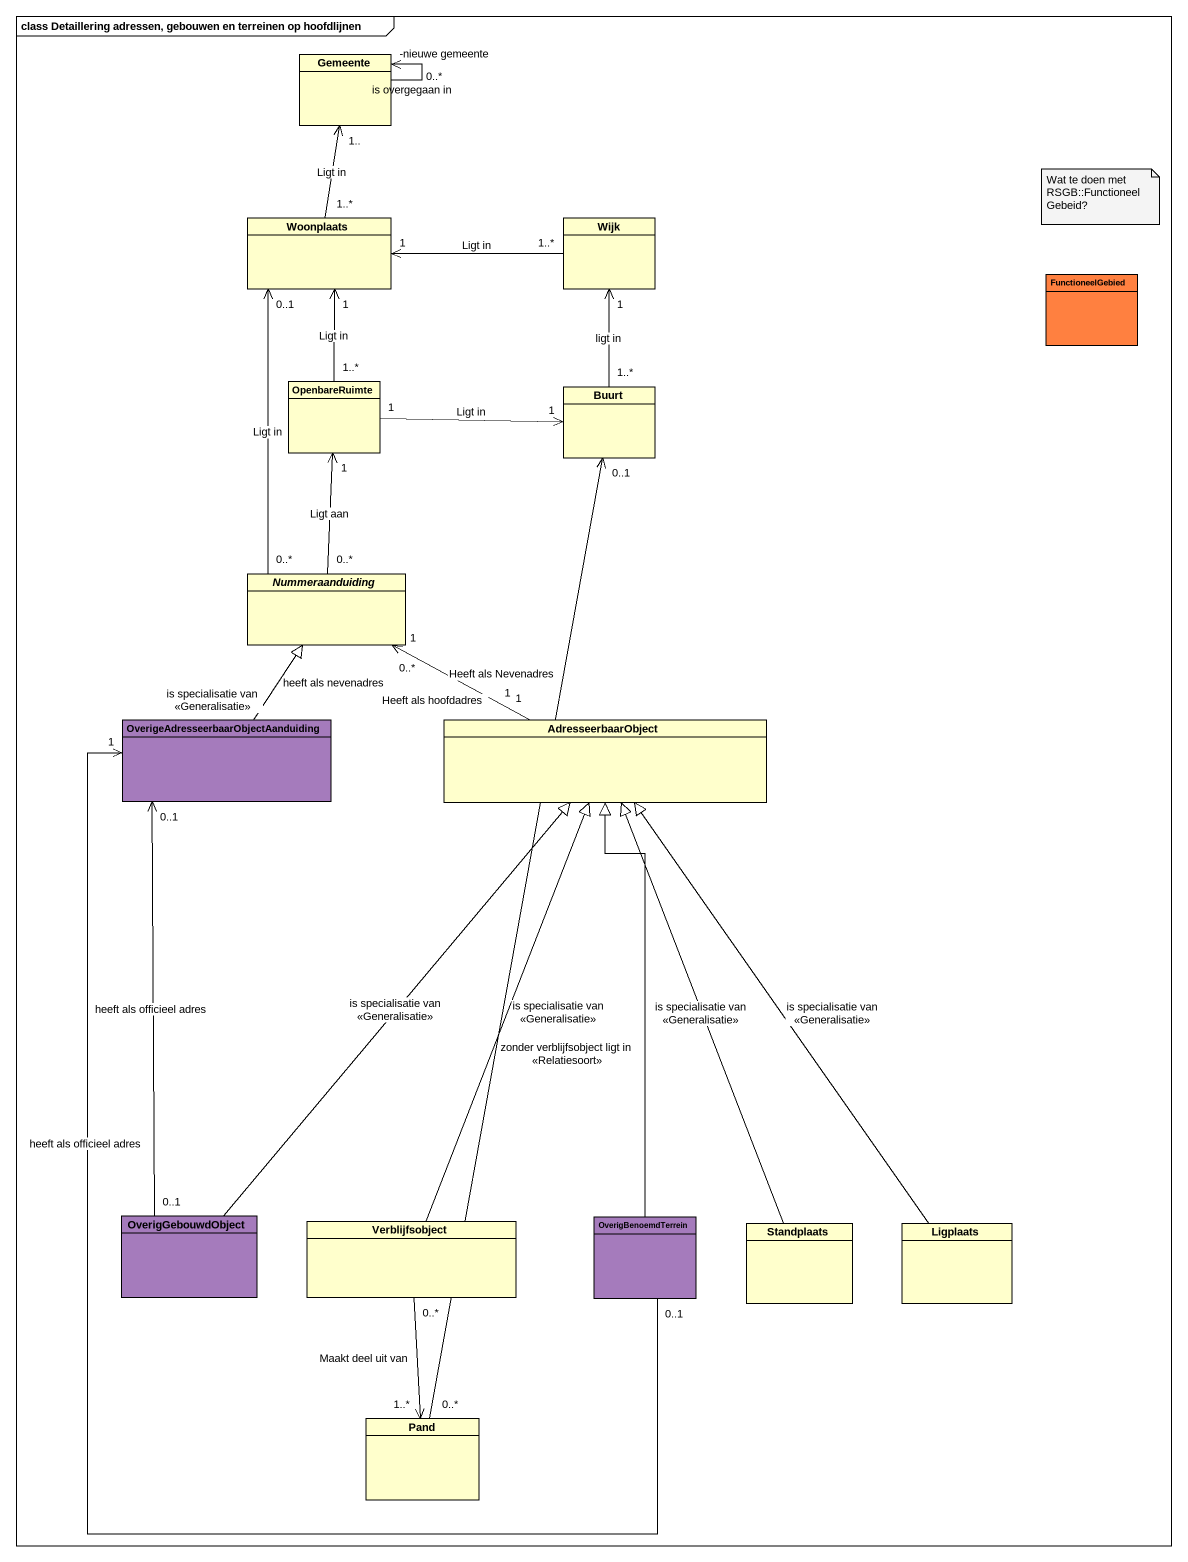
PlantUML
@startuml
mainframe class Detaillering adressen, gebouwen en terreinen op hoofdlijnen
hide circle
hide empty members
class Gemeente
class Woonplaats
class Wijk
class FunctioneelGebied #FF8040
class OpenbareRuimte
class Buurt
abstract class Nummeraanduiding
class "OverigeAdresseerbaarObjectAanduiding" as OverigeAdresseerbaarObjectAa #A57BBC
class AdresseerbaarObject
class OverigGebouwdObject #A57BBC
class Verblijfsobject
class OverigBenoemdTerrein #A57BBC
class Standplaats
class Ligplaats
class Pand
Gemeente --> "-nieuwe gemeente\n0..*" Gemeente : is overgegaan in
Woonplaats "1..*" -up-> "1.." Gemeente : Ligt in
Wijk "1..*" -left-> "1" Woonplaats : Ligt in
OpenbareRuimte "1..*" -up-> "1" Woonplaats : Ligt in
OpenbareRuimte "1" -right-> "1" Buurt : Ligt in
Buurt "1..*" -up-> "1" Wijk : ligt in
Nummeraanduiding "0..*" -up-> "0..1" Woonplaats : Ligt in
Nummeraanduiding "0..*" -up-> "1" OpenbareRuimte : Ligt aan
OverigeAdresseerbaarObjectAa -up-|> Nummeraanduiding : heeft als nevenadres
OverigeAdresseerbaarObjectAa -up-|> Nummeraanduiding : is specialisatie van\n<<Generalisatie>>
AdresseerbaarObject "1" -left-> "0..*" Nummeraanduiding : Heeft als Nevenadres
AdresseerbaarObject "1" -left-> "1" Nummeraanduiding : Heeft als hoofdadres
OverigGebouwdObject "0..1" -up-> "0..1" OverigeAdresseerbaarObjectAa : heeft als officieel adres
OverigGebouwdObject -up-|> AdresseerbaarObject : is specialisatie van\n<<Generalisatie>>
Verblijfsobject -up-|> AdresseerbaarObject : is specialisatie van\n<<Generalisatie>>
Verblijfsobject "0..*" --> "1..*" Pand : Maakt deel uit van
OverigBenoemdTerrein "0..1" -up-> "1" OverigeAdresseerbaarObjectAa : heeft als officieel adres
OverigBenoemdTerrein -up-|> AdresseerbaarObject
Standplaats -up-|> AdresseerbaarObject : is specialisatie van\n<<Generalisatie>>
Ligplaats -up-|> AdresseerbaarObject : is specialisatie van\n<<Generalisatie>>
Pand "0..*" -up-> "0..1" Buurt : zonder verblijfsobject ligt in\n<<Relatiesoort>>
note as N1
  Wat te doen met RSGB::FunctioneelGebeid?
end note
@enduml
